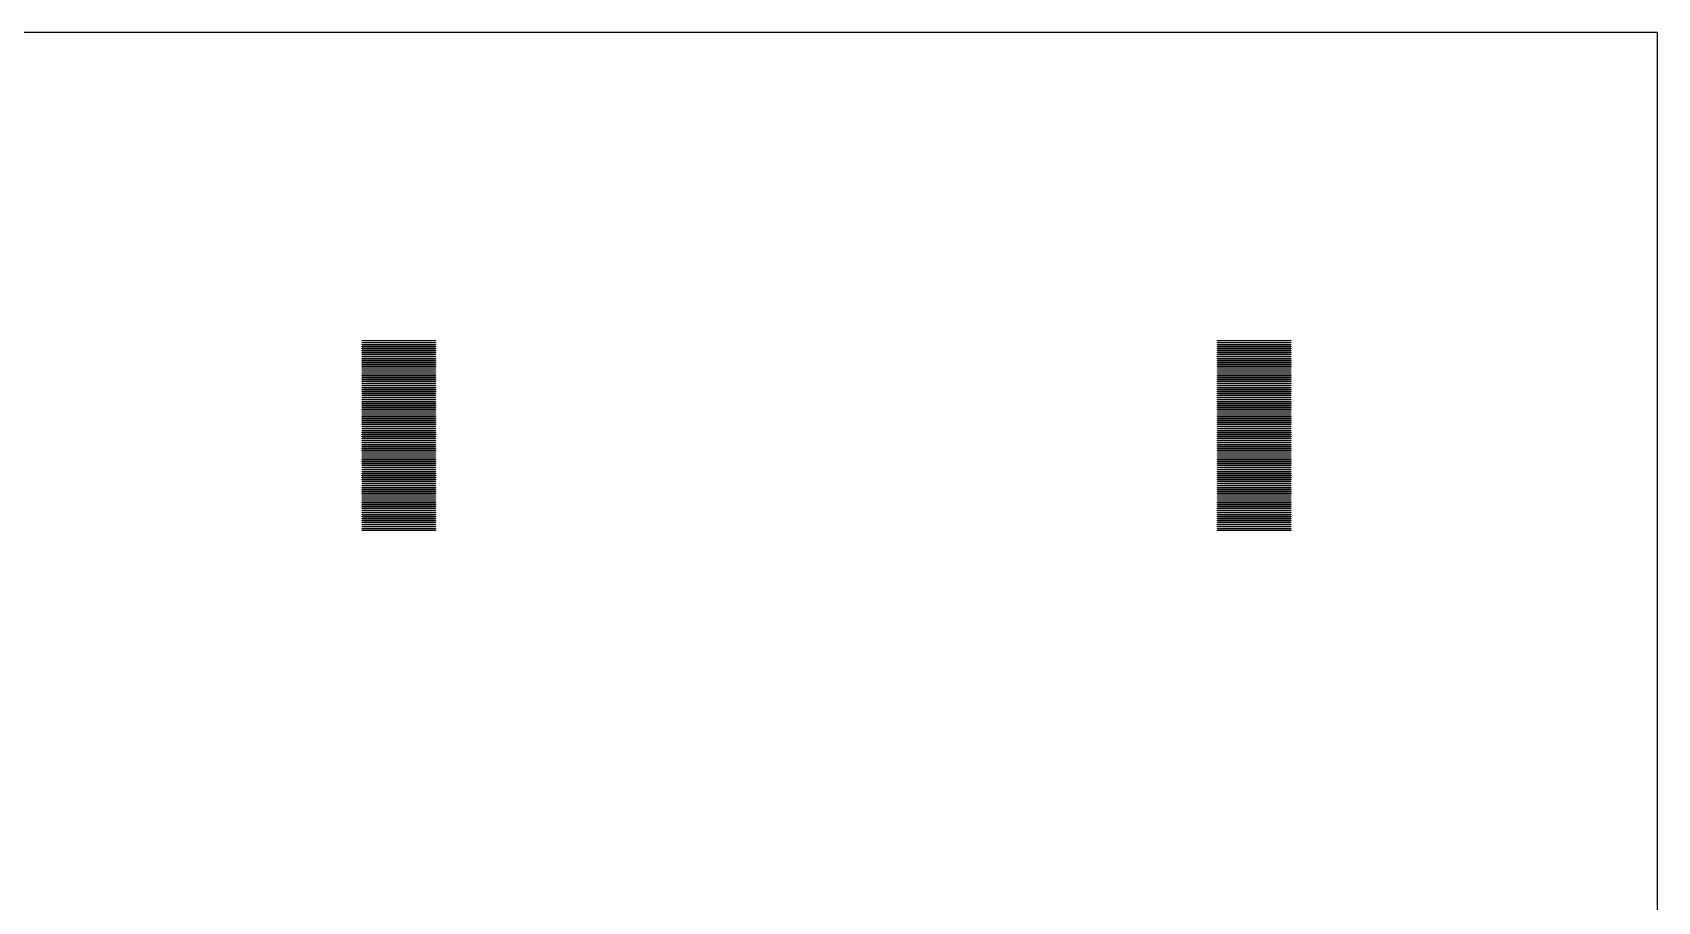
# Model space of a CAD drawing. Extents: x -18 to 85, y -20 to 85.
# Drawn here: x 33.51 to 66.75, y 48.96 to 66.75 of the extents above; entities that cross this region are included whole.
import ezdxf

# ---------------------------------------------------------------- set-up
doc = ezdxf.new("R2010")
doc.units = 0

msp = doc.modelspace()

# ---------------------------------------------------------------- linework, layer by layer
for p, q in [((66.75, 66.75), (-2.25, 66.75)), ((66.75, -2.25), (66.75, 66.75)), ((40.25, 60.435), (40.25, 60.445)), ((40.25, 60.445), (41.75, 60.445)), ((41.75, 60.435), (40.25, 60.435)), ((40.25, 60.395), (40.25, 60.405)), ((40.25, 60.405), (41.75, 60.405)), ((41.75, 60.395), (40.25, 60.395)), ((40.25, 60.355), (40.25, 60.365)), ((40.25, 60.365), (41.75, 60.365)), ((41.75, 60.355), (40.25, 60.355)), ((40.25, 60.315), (40.25, 60.325)), ((40.25, 60.325), (41.75, 60.325)), ((41.75, 60.315), (40.25, 60.315)), ((40.25, 60.275), (40.25, 60.285)), ((40.25, 60.285), (41.75, 60.285)), ((41.75, 60.275), (40.25, 60.275)), ((40.25, 60.235), (40.25, 60.245)), ((40.25, 60.245), (41.75, 60.245)), ((41.75, 60.235), (40.25, 60.235)), ((40.25, 60.195), (40.25, 60.205)), ((40.25, 60.205), (41.75, 60.205)), ((41.75, 60.195), (40.25, 60.195)), ((41.75, 60.445), (41.75, 60.435)), ((41.75, 60.405), (41.75, 60.395)), ((41.75, 60.365), (41.75, 60.355)), ((41.75, 60.325), (41.75, 60.315)), ((41.75, 60.285), (41.75, 60.275)), ((41.75, 60.245), (41.75, 60.235)), ((41.75, 60.205), (41.75, 60.195)), ((57.75, 60.435), (57.75, 60.445)), ((57.75, 60.445), (59.25, 60.445)), ((59.25, 60.435), (57.75, 60.435)), ((57.75, 60.395), (57.75, 60.405)), ((57.75, 60.405), (59.25, 60.405)), ((59.25, 60.395), (57.75, 60.395)), ((57.75, 60.355), (57.75, 60.365)), ((57.75, 60.365), (59.25, 60.365)), ((59.25, 60.355), (57.75, 60.355)), ((57.75, 60.315), (57.75, 60.325)), ((57.75, 60.325), (59.25, 60.325)), ((59.25, 60.315), (57.75, 60.315)), ((57.75, 60.275), (57.75, 60.285)), ((57.75, 60.285), (59.25, 60.285)), ((59.25, 60.275), (57.75, 60.275)), ((57.75, 60.235), (57.75, 60.245)), ((57.75, 60.245), (59.25, 60.245)), ((59.25, 60.235), (57.75, 60.235)), ((57.75, 60.195), (57.75, 60.205)), ((57.75, 60.205), (59.25, 60.205)), ((59.25, 60.195), (57.75, 60.195)), ((59.25, 60.445), (59.25, 60.435)), ((59.25, 60.405), (59.25, 60.395)), ((59.25, 60.365), (59.25, 60.355)), ((59.25, 60.325), (59.25, 60.315)), ((59.25, 60.285), (59.25, 60.275)), ((59.25, 60.245), (59.25, 60.235)), ((59.25, 60.205), (59.25, 60.195)), ((40.25, 60.155), (40.25, 60.165)), ((40.25, 60.165), (41.75, 60.165)), ((41.75, 60.155), (40.25, 60.155)), ((40.25, 60.115), (40.25, 60.125)), ((40.25, 60.125), (41.75, 60.125)), ((41.75, 60.115), (40.25, 60.115)), ((40.25, 60.075), (40.25, 60.085)), ((40.25, 60.085), (41.75, 60.085)), ((41.75, 60.075), (40.25, 60.075)), ((40.25, 60.035), (40.25, 60.045)), ((40.25, 60.045), (41.75, 60.045)), ((41.75, 60.035), (40.25, 60.035)), ((40.25, 59.995), (40.25, 60.005)), ((40.25, 60.005), (41.75, 60.005)), ((41.75, 59.995), (40.25, 59.995)), ((40.25, 59.955), (40.25, 59.965)), ((40.25, 59.965), (41.75, 59.965)), ((41.75, 59.955), (40.25, 59.955)), ((40.25, 59.915), (40.25, 59.925)), ((40.25, 59.925), (41.75, 59.925)), ((41.75, 59.915), (40.25, 59.915)), ((40.25, 59.875), (40.25, 59.885)), ((40.25, 59.885), (41.75, 59.885)), ((41.75, 59.875), (40.25, 59.875)), ((40.25, 59.835), (40.25, 59.845)), ((40.25, 59.845), (41.75, 59.845)), ((41.75, 60.165), (41.75, 60.155)), ((41.75, 60.125), (41.75, 60.115)), ((41.75, 60.085), (41.75, 60.075)), ((41.75, 60.045), (41.75, 60.035)), ((41.75, 60.005), (41.75, 59.995)), ((41.75, 59.965), (41.75, 59.955)), ((41.75, 59.925), (41.75, 59.915)), ((41.75, 59.885), (41.75, 59.875)), ((41.75, 59.845), (41.75, 59.835)), ((57.75, 60.155), (57.75, 60.165)), ((57.75, 60.165), (59.25, 60.165)), ((59.25, 60.155), (57.75, 60.155)), ((57.75, 60.115), (57.75, 60.125)), ((57.75, 60.125), (59.25, 60.125)), ((59.25, 60.115), (57.75, 60.115)), ((57.75, 60.075), (57.75, 60.085)), ((57.75, 60.085), (59.25, 60.085)), ((59.25, 60.075), (57.75, 60.075)), ((57.75, 60.035), (57.75, 60.045)), ((57.75, 60.045), (59.25, 60.045)), ((59.25, 60.035), (57.75, 60.035)), ((57.75, 59.995), (57.75, 60.005)), ((57.75, 60.005), (59.25, 60.005)), ((59.25, 59.995), (57.75, 59.995)), ((57.75, 59.955), (57.75, 59.965)), ((57.75, 59.965), (59.25, 59.965)), ((59.25, 59.955), (57.75, 59.955)), ((57.75, 59.915), (57.75, 59.925)), ((57.75, 59.925), (59.25, 59.925)), ((59.25, 59.915), (57.75, 59.915)), ((57.75, 59.875), (57.75, 59.885)), ((57.75, 59.885), (59.25, 59.885)), ((59.25, 59.875), (57.75, 59.875)), ((57.75, 59.835), (57.75, 59.845)), ((57.75, 59.845), (59.25, 59.845)), ((59.25, 60.165), (59.25, 60.155)), ((59.25, 60.125), (59.25, 60.115)), ((59.25, 60.085), (59.25, 60.075)), ((59.25, 60.045), (59.25, 60.035)), ((59.25, 60.005), (59.25, 59.995)), ((59.25, 59.965), (59.25, 59.955)), ((59.25, 59.925), (59.25, 59.915)), ((59.25, 59.885), (59.25, 59.875)), ((59.25, 59.845), (59.25, 59.835)), ((41.75, 59.835), (40.25, 59.835)), ((40.25, 59.795), (40.25, 59.805)), ((40.25, 59.805), (41.75, 59.805)), ((41.75, 59.795), (40.25, 59.795)), ((40.25, 59.755), (40.25, 59.765)), ((40.25, 59.765), (41.75, 59.765)), ((41.75, 59.755), (40.25, 59.755)), ((40.25, 59.715), (40.25, 59.725)), ((40.25, 59.725), (41.75, 59.725)), ((41.75, 59.715), (40.25, 59.715)), ((40.25, 59.675), (40.25, 59.685)), ((40.25, 59.685), (41.75, 59.685)), ((41.75, 59.675), (40.25, 59.675)), ((40.25, 59.635), (40.25, 59.645)), ((40.25, 59.645), (41.75, 59.645)), ((41.75, 59.635), (40.25, 59.635)), ((40.25, 59.595), (40.25, 59.605)), ((40.25, 59.605), (41.75, 59.605)), ((41.75, 59.595), (40.25, 59.595)), ((40.25, 59.555), (40.25, 59.565)), ((40.25, 59.565), (41.75, 59.565)), ((41.75, 59.555), (40.25, 59.555)), ((40.25, 59.515), (40.25, 59.525)), ((40.25, 59.525), (41.75, 59.525)), ((41.75, 59.515), (40.25, 59.515)), ((41.75, 59.805), (41.75, 59.795)), ((41.75, 59.765), (41.75, 59.755)), ((41.75, 59.725), (41.75, 59.715)), ((41.75, 59.685), (41.75, 59.675)), ((41.75, 59.645), (41.75, 59.635)), ((41.75, 59.605), (41.75, 59.595)), ((41.75, 59.565), (41.75, 59.555)), ((41.75, 59.525), (41.75, 59.515)), ((59.25, 59.835), (57.75, 59.835)), ((57.75, 59.795), (57.75, 59.805)), ((57.75, 59.805), (59.25, 59.805)), ((59.25, 59.795), (57.75, 59.795)), ((57.75, 59.755), (57.75, 59.765)), ((57.75, 59.765), (59.25, 59.765)), ((59.25, 59.755), (57.75, 59.755)), ((57.75, 59.715), (57.75, 59.725)), ((57.75, 59.725), (59.25, 59.725)), ((59.25, 59.715), (57.75, 59.715)), ((57.75, 59.675), (57.75, 59.685)), ((57.75, 59.685), (59.25, 59.685)), ((59.25, 59.675), (57.75, 59.675)), ((57.75, 59.635), (57.75, 59.645)), ((57.75, 59.645), (59.25, 59.645)), ((59.25, 59.635), (57.75, 59.635)), ((57.75, 59.595), (57.75, 59.605)), ((57.75, 59.605), (59.25, 59.605)), ((59.25, 59.595), (57.75, 59.595)), ((57.75, 59.555), (57.75, 59.565)), ((57.75, 59.565), (59.25, 59.565)), ((59.25, 59.555), (57.75, 59.555)), ((57.75, 59.515), (57.75, 59.525)), ((57.75, 59.525), (59.25, 59.525)), ((59.25, 59.515), (57.75, 59.515)), ((59.25, 59.805), (59.25, 59.795)), ((59.25, 59.765), (59.25, 59.755)), ((59.25, 59.725), (59.25, 59.715)), ((59.25, 59.685), (59.25, 59.675)), ((59.25, 59.645), (59.25, 59.635)), ((59.25, 59.605), (59.25, 59.595)), ((59.25, 59.565), (59.25, 59.555)), ((59.25, 59.525), (59.25, 59.515)), ((40.25, 59.475), (40.25, 59.485)), ((40.25, 59.485), (41.75, 59.485)), ((41.75, 59.475), (40.25, 59.475)), ((40.25, 59.435), (40.25, 59.445)), ((40.25, 59.445), (41.75, 59.445)), ((41.75, 59.435), (40.25, 59.435)), ((40.25, 59.395), (40.25, 59.405)), ((40.25, 59.405), (41.75, 59.405)), ((41.75, 59.395), (40.25, 59.395)), ((40.25, 59.355), (40.25, 59.365)), ((40.25, 59.365), (41.75, 59.365)), ((41.75, 59.355), (40.25, 59.355)), ((40.25, 59.315), (40.25, 59.325)), ((40.25, 59.325), (41.75, 59.325)), ((41.75, 59.315), (40.25, 59.315)), ((40.25, 59.275), (40.25, 59.285)), ((40.25, 59.285), (41.75, 59.285)), ((41.75, 59.275), (40.25, 59.275)), ((40.25, 59.235), (40.25, 59.245)), ((40.25, 59.245), (41.75, 59.245)), ((41.75, 59.235), (40.25, 59.235)), ((40.25, 59.195), (40.25, 59.205)), ((40.25, 59.205), (41.75, 59.205)), ((41.75, 59.195), (40.25, 59.195)), ((41.75, 59.485), (41.75, 59.475)), ((41.75, 59.445), (41.75, 59.435)), ((41.75, 59.405), (41.75, 59.395)), ((41.75, 59.365), (41.75, 59.355)), ((41.75, 59.325), (41.75, 59.315)), ((41.75, 59.285), (41.75, 59.275)), ((41.75, 59.245), (41.75, 59.235)), ((41.75, 59.205), (41.75, 59.195)), ((57.75, 59.475), (57.75, 59.485)), ((57.75, 59.485), (59.25, 59.485)), ((59.25, 59.475), (57.75, 59.475)), ((57.75, 59.435), (57.75, 59.445)), ((57.75, 59.445), (59.25, 59.445)), ((59.25, 59.435), (57.75, 59.435)), ((57.75, 59.395), (57.75, 59.405)), ((57.75, 59.405), (59.25, 59.405)), ((59.25, 59.395), (57.75, 59.395)), ((57.75, 59.355), (57.75, 59.365)), ((57.75, 59.365), (59.25, 59.365)), ((59.25, 59.355), (57.75, 59.355)), ((57.75, 59.315), (57.75, 59.325)), ((57.75, 59.325), (59.25, 59.325)), ((59.25, 59.315), (57.75, 59.315)), ((57.75, 59.275), (57.75, 59.285)), ((57.75, 59.285), (59.25, 59.285)), ((59.25, 59.275), (57.75, 59.275)), ((57.75, 59.235), (57.75, 59.245)), ((57.75, 59.245), (59.25, 59.245)), ((59.25, 59.235), (57.75, 59.235)), ((57.75, 59.195), (57.75, 59.205)), ((57.75, 59.205), (59.25, 59.205)), ((59.25, 59.195), (57.75, 59.195)), ((59.25, 59.485), (59.25, 59.475)), ((59.25, 59.445), (59.25, 59.435)), ((59.25, 59.405), (59.25, 59.395)), ((59.25, 59.365), (59.25, 59.355)), ((59.25, 59.325), (59.25, 59.315)), ((59.25, 59.285), (59.25, 59.275)), ((59.25, 59.245), (59.25, 59.235)), ((59.25, 59.205), (59.25, 59.195)), ((40.25, 59.155), (40.25, 59.165)), ((40.25, 59.165), (41.75, 59.165)), ((41.75, 59.155), (40.25, 59.155)), ((40.25, 59.115), (40.25, 59.125)), ((40.25, 59.125), (41.75, 59.125)), ((41.75, 59.115), (40.25, 59.115)), ((40.25, 59.075), (40.25, 59.085)), ((40.25, 59.085), (41.75, 59.085)), ((41.75, 59.075), (40.25, 59.075)), ((40.25, 59.035), (40.25, 59.045)), ((40.25, 59.045), (41.75, 59.045)), ((41.75, 59.035), (40.25, 59.035)), ((40.25, 58.995), (40.25, 59.005)), ((40.25, 59.005), (41.75, 59.005)), ((41.75, 58.995), (40.25, 58.995)), ((40.25, 58.955), (40.25, 58.965)), ((40.25, 58.965), (41.75, 58.965)), ((41.75, 58.955), (40.25, 58.955)), ((40.25, 58.915), (40.25, 58.925)), ((40.25, 58.925), (41.75, 58.925)), ((41.75, 58.915), (40.25, 58.915)), ((40.25, 58.875), (40.25, 58.885)), ((40.25, 58.885), (41.75, 58.885)), ((41.75, 58.875), (40.25, 58.875)), ((40.25, 58.835), (40.25, 58.845)), ((40.25, 58.845), (41.75, 58.845)), ((41.75, 59.165), (41.75, 59.155)), ((41.75, 59.125), (41.75, 59.115)), ((41.75, 59.085), (41.75, 59.075)), ((41.75, 59.045), (41.75, 59.035)), ((41.75, 59.005), (41.75, 58.995)), ((41.75, 58.965), (41.75, 58.955)), ((41.75, 58.925), (41.75, 58.915)), ((41.75, 58.885), (41.75, 58.875)), ((41.75, 58.845), (41.75, 58.835)), ((57.75, 59.155), (57.75, 59.165)), ((57.75, 59.165), (59.25, 59.165)), ((59.25, 59.155), (57.75, 59.155)), ((57.75, 59.115), (57.75, 59.125)), ((57.75, 59.125), (59.25, 59.125)), ((59.25, 59.115), (57.75, 59.115)), ((57.75, 59.075), (57.75, 59.085)), ((57.75, 59.085), (59.25, 59.085)), ((59.25, 59.075), (57.75, 59.075)), ((57.75, 59.035), (57.75, 59.045)), ((57.75, 59.045), (59.25, 59.045)), ((59.25, 59.035), (57.75, 59.035)), ((57.75, 58.995), (57.75, 59.005)), ((57.75, 59.005), (59.25, 59.005)), ((59.25, 58.995), (57.75, 58.995)), ((57.75, 58.955), (57.75, 58.965)), ((57.75, 58.965), (59.25, 58.965)), ((59.25, 58.955), (57.75, 58.955)), ((57.75, 58.915), (57.75, 58.925)), ((57.75, 58.925), (59.25, 58.925)), ((59.25, 58.915), (57.75, 58.915)), ((57.75, 58.875), (57.75, 58.885)), ((57.75, 58.885), (59.25, 58.885)), ((59.25, 58.875), (57.75, 58.875)), ((57.75, 58.835), (57.75, 58.845)), ((57.75, 58.845), (59.25, 58.845)), ((59.25, 59.165), (59.25, 59.155)), ((59.25, 59.125), (59.25, 59.115)), ((59.25, 59.085), (59.25, 59.075)), ((59.25, 59.045), (59.25, 59.035)), ((59.25, 59.005), (59.25, 58.995)), ((59.25, 58.965), (59.25, 58.955)), ((59.25, 58.925), (59.25, 58.915)), ((59.25, 58.885), (59.25, 58.875)), ((59.25, 58.845), (59.25, 58.835)), ((41.75, 58.835), (40.25, 58.835)), ((40.25, 58.795), (40.25, 58.805)), ((40.25, 58.805), (41.75, 58.805)), ((41.75, 58.795), (40.25, 58.795)), ((40.25, 58.755), (40.25, 58.765)), ((40.25, 58.765), (41.75, 58.765)), ((41.75, 58.755), (40.25, 58.755)), ((40.25, 58.715), (40.25, 58.725)), ((40.25, 58.725), (41.75, 58.725)), ((41.75, 58.715), (40.25, 58.715)), ((40.25, 58.675), (40.25, 58.685)), ((40.25, 58.685), (41.75, 58.685)), ((41.75, 58.675), (40.25, 58.675)), ((40.25, 58.635), (40.25, 58.645)), ((40.25, 58.645), (41.75, 58.645)), ((41.75, 58.635), (40.25, 58.635)), ((40.25, 58.595), (40.25, 58.605)), ((40.25, 58.605), (41.75, 58.605)), ((41.75, 58.595), (40.25, 58.595)), ((40.25, 58.555), (40.25, 58.565)), ((40.25, 58.565), (41.75, 58.565)), ((41.75, 58.555), (40.25, 58.555)), ((40.25, 58.515), (40.25, 58.525)), ((40.25, 58.525), (41.75, 58.525)), ((41.75, 58.515), (40.25, 58.515)), ((41.75, 58.805), (41.75, 58.795)), ((41.75, 58.765), (41.75, 58.755)), ((41.75, 58.725), (41.75, 58.715)), ((41.75, 58.685), (41.75, 58.675)), ((41.75, 58.645), (41.75, 58.635)), ((41.75, 58.605), (41.75, 58.595)), ((41.75, 58.565), (41.75, 58.555)), ((41.75, 58.525), (41.75, 58.515)), ((59.25, 58.835), (57.75, 58.835)), ((57.75, 58.795), (57.75, 58.805)), ((57.75, 58.805), (59.25, 58.805)), ((59.25, 58.795), (57.75, 58.795)), ((57.75, 58.755), (57.75, 58.765)), ((57.75, 58.765), (59.25, 58.765)), ((59.25, 58.755), (57.75, 58.755)), ((57.75, 58.715), (57.75, 58.725)), ((57.75, 58.725), (59.25, 58.725)), ((59.25, 58.715), (57.75, 58.715)), ((57.75, 58.675), (57.75, 58.685)), ((57.75, 58.685), (59.25, 58.685)), ((59.25, 58.675), (57.75, 58.675)), ((57.75, 58.635), (57.75, 58.645)), ((57.75, 58.645), (59.25, 58.645)), ((59.25, 58.635), (57.75, 58.635)), ((57.75, 58.595), (57.75, 58.605)), ((57.75, 58.605), (59.25, 58.605)), ((59.25, 58.595), (57.75, 58.595)), ((57.75, 58.555), (57.75, 58.565)), ((57.75, 58.565), (59.25, 58.565)), ((59.25, 58.555), (57.75, 58.555)), ((57.75, 58.515), (57.75, 58.525)), ((57.75, 58.525), (59.25, 58.525)), ((59.25, 58.515), (57.75, 58.515)), ((59.25, 58.805), (59.25, 58.795)), ((59.25, 58.765), (59.25, 58.755)), ((59.25, 58.725), (59.25, 58.715)), ((59.25, 58.685), (59.25, 58.675)), ((59.25, 58.645), (59.25, 58.635)), ((59.25, 58.605), (59.25, 58.595)), ((59.25, 58.565), (59.25, 58.555)), ((59.25, 58.525), (59.25, 58.515)), ((40.25, 58.475), (40.25, 58.485)), ((40.25, 58.485), (41.75, 58.485)), ((41.75, 58.475), (40.25, 58.475)), ((40.25, 58.435), (40.25, 58.445)), ((40.25, 58.445), (41.75, 58.445)), ((41.75, 58.435), (40.25, 58.435)), ((40.25, 58.395), (40.25, 58.405)), ((40.25, 58.405), (41.75, 58.405)), ((41.75, 58.395), (40.25, 58.395)), ((40.25, 58.355), (40.25, 58.365)), ((40.25, 58.365), (41.75, 58.365)), ((41.75, 58.355), (40.25, 58.355)), ((40.25, 58.315), (40.25, 58.325)), ((40.25, 58.325), (41.75, 58.325)), ((41.75, 58.315), (40.25, 58.315)), ((40.25, 58.275), (40.25, 58.285)), ((40.25, 58.285), (41.75, 58.285)), ((41.75, 58.275), (40.25, 58.275)), ((40.25, 58.235), (40.25, 58.245)), ((40.25, 58.245), (41.75, 58.245)), ((41.75, 58.235), (40.25, 58.235)), ((40.25, 58.195), (40.25, 58.205)), ((40.25, 58.205), (41.75, 58.205)), ((41.75, 58.195), (40.25, 58.195)), ((41.75, 58.485), (41.75, 58.475)), ((41.75, 58.445), (41.75, 58.435)), ((41.75, 58.405), (41.75, 58.395)), ((41.75, 58.365), (41.75, 58.355)), ((41.75, 58.325), (41.75, 58.315)), ((41.75, 58.285), (41.75, 58.275)), ((41.75, 58.245), (41.75, 58.235)), ((41.75, 58.205), (41.75, 58.195)), ((57.75, 58.475), (57.75, 58.485)), ((57.75, 58.485), (59.25, 58.485)), ((59.25, 58.475), (57.75, 58.475)), ((57.75, 58.435), (57.75, 58.445)), ((57.75, 58.445), (59.25, 58.445)), ((59.25, 58.435), (57.75, 58.435)), ((57.75, 58.395), (57.75, 58.405)), ((57.75, 58.405), (59.25, 58.405)), ((59.25, 58.395), (57.75, 58.395)), ((57.75, 58.355), (57.75, 58.365)), ((57.75, 58.365), (59.25, 58.365)), ((59.25, 58.355), (57.75, 58.355)), ((57.75, 58.315), (57.75, 58.325)), ((57.75, 58.325), (59.25, 58.325)), ((59.25, 58.315), (57.75, 58.315)), ((57.75, 58.275), (57.75, 58.285)), ((57.75, 58.285), (59.25, 58.285)), ((59.25, 58.275), (57.75, 58.275)), ((57.75, 58.235), (57.75, 58.245)), ((57.75, 58.245), (59.25, 58.245)), ((59.25, 58.235), (57.75, 58.235)), ((57.75, 58.195), (57.75, 58.205)), ((57.75, 58.205), (59.25, 58.205)), ((59.25, 58.195), (57.75, 58.195)), ((59.25, 58.485), (59.25, 58.475)), ((59.25, 58.445), (59.25, 58.435)), ((59.25, 58.405), (59.25, 58.395)), ((59.25, 58.365), (59.25, 58.355)), ((59.25, 58.325), (59.25, 58.315)), ((59.25, 58.285), (59.25, 58.275)), ((59.25, 58.245), (59.25, 58.235)), ((59.25, 58.205), (59.25, 58.195)), ((40.25, 58.155), (40.25, 58.165)), ((40.25, 58.165), (41.75, 58.165)), ((41.75, 58.155), (40.25, 58.155)), ((40.25, 58.115), (40.25, 58.125)), ((40.25, 58.125), (41.75, 58.125)), ((41.75, 58.115), (40.25, 58.115)), ((40.25, 58.075), (40.25, 58.085)), ((40.25, 58.085), (41.75, 58.085)), ((41.75, 58.075), (40.25, 58.075)), ((40.25, 58.035), (40.25, 58.045)), ((40.25, 58.045), (41.75, 58.045)), ((41.75, 58.035), (40.25, 58.035)), ((40.25, 57.995), (40.25, 58.005)), ((40.25, 58.005), (41.75, 58.005)), ((41.75, 57.995), (40.25, 57.995)), ((40.25, 57.955), (40.25, 57.965)), ((40.25, 57.965), (41.75, 57.965)), ((41.75, 57.955), (40.25, 57.955)), ((40.25, 57.915), (40.25, 57.925)), ((40.25, 57.925), (41.75, 57.925)), ((41.75, 57.915), (40.25, 57.915)), ((40.25, 57.875), (40.25, 57.885)), ((40.25, 57.885), (41.75, 57.885)), ((41.75, 57.875), (40.25, 57.875)), ((40.25, 57.835), (40.25, 57.845)), ((40.25, 57.845), (41.75, 57.845)), ((41.75, 58.165), (41.75, 58.155)), ((41.75, 58.125), (41.75, 58.115)), ((41.75, 58.085), (41.75, 58.075)), ((41.75, 58.045), (41.75, 58.035)), ((41.75, 58.005), (41.75, 57.995)), ((41.75, 57.965), (41.75, 57.955)), ((41.75, 57.925), (41.75, 57.915)), ((41.75, 57.885), (41.75, 57.875)), ((41.75, 57.845), (41.75, 57.835)), ((57.75, 58.155), (57.75, 58.165)), ((57.75, 58.165), (59.25, 58.165)), ((59.25, 58.155), (57.75, 58.155)), ((57.75, 58.115), (57.75, 58.125)), ((57.75, 58.125), (59.25, 58.125)), ((59.25, 58.115), (57.75, 58.115)), ((57.75, 58.075), (57.75, 58.085)), ((57.75, 58.085), (59.25, 58.085)), ((59.25, 58.075), (57.75, 58.075)), ((57.75, 58.035), (57.75, 58.045)), ((57.75, 58.045), (59.25, 58.045)), ((59.25, 58.035), (57.75, 58.035)), ((57.75, 57.995), (57.75, 58.005)), ((57.75, 58.005), (59.25, 58.005)), ((59.25, 57.995), (57.75, 57.995)), ((57.75, 57.955), (57.75, 57.965)), ((57.75, 57.965), (59.25, 57.965)), ((59.25, 57.955), (57.75, 57.955)), ((57.75, 57.915), (57.75, 57.925)), ((57.75, 57.925), (59.25, 57.925)), ((59.25, 57.915), (57.75, 57.915)), ((57.75, 57.875), (57.75, 57.885)), ((57.75, 57.885), (59.25, 57.885)), ((59.25, 57.875), (57.75, 57.875)), ((57.75, 57.835), (57.75, 57.845)), ((57.75, 57.845), (59.25, 57.845)), ((59.25, 58.165), (59.25, 58.155)), ((59.25, 58.125), (59.25, 58.115)), ((59.25, 58.085), (59.25, 58.075)), ((59.25, 58.045), (59.25, 58.035)), ((59.25, 58.005), (59.25, 57.995)), ((59.25, 57.965), (59.25, 57.955)), ((59.25, 57.925), (59.25, 57.915)), ((59.25, 57.885), (59.25, 57.875)), ((59.25, 57.845), (59.25, 57.835)), ((41.75, 57.835), (40.25, 57.835)), ((40.25, 57.795), (40.25, 57.805)), ((40.25, 57.805), (41.75, 57.805)), ((41.75, 57.795), (40.25, 57.795)), ((40.25, 57.755), (40.25, 57.765)), ((40.25, 57.765), (41.75, 57.765)), ((41.75, 57.755), (40.25, 57.755)), ((40.25, 57.715), (40.25, 57.725)), ((40.25, 57.725), (41.75, 57.725)), ((41.75, 57.715), (40.25, 57.715)), ((40.25, 57.675), (40.25, 57.685)), ((40.25, 57.685), (41.75, 57.685)), ((41.75, 57.675), (40.25, 57.675)), ((40.25, 57.635), (40.25, 57.645)), ((40.25, 57.645), (41.75, 57.645)), ((41.75, 57.635), (40.25, 57.635)), ((40.25, 57.595), (40.25, 57.605)), ((40.25, 57.605), (41.75, 57.605)), ((41.75, 57.595), (40.25, 57.595)), ((40.25, 57.555), (40.25, 57.565)), ((40.25, 57.565), (41.75, 57.565)), ((41.75, 57.555), (40.25, 57.555)), ((40.25, 57.515), (40.25, 57.525)), ((40.25, 57.525), (41.75, 57.525)), ((41.75, 57.515), (40.25, 57.515)), ((41.75, 57.805), (41.75, 57.795)), ((41.75, 57.765), (41.75, 57.755)), ((41.75, 57.725), (41.75, 57.715)), ((41.75, 57.685), (41.75, 57.675)), ((41.75, 57.645), (41.75, 57.635)), ((41.75, 57.605), (41.75, 57.595)), ((41.75, 57.565), (41.75, 57.555)), ((41.75, 57.525), (41.75, 57.515)), ((59.25, 57.835), (57.75, 57.835)), ((57.75, 57.795), (57.75, 57.805)), ((57.75, 57.805), (59.25, 57.805)), ((59.25, 57.795), (57.75, 57.795)), ((57.75, 57.755), (57.75, 57.765)), ((57.75, 57.765), (59.25, 57.765)), ((59.25, 57.755), (57.75, 57.755)), ((57.75, 57.715), (57.75, 57.725)), ((57.75, 57.725), (59.25, 57.725)), ((59.25, 57.715), (57.75, 57.715)), ((57.75, 57.675), (57.75, 57.685)), ((57.75, 57.685), (59.25, 57.685)), ((59.25, 57.675), (57.75, 57.675)), ((57.75, 57.635), (57.75, 57.645)), ((57.75, 57.645), (59.25, 57.645)), ((59.25, 57.635), (57.75, 57.635)), ((57.75, 57.595), (57.75, 57.605)), ((57.75, 57.605), (59.25, 57.605)), ((59.25, 57.595), (57.75, 57.595)), ((57.75, 57.555), (57.75, 57.565)), ((57.75, 57.565), (59.25, 57.565)), ((59.25, 57.555), (57.75, 57.555)), ((57.75, 57.515), (57.75, 57.525)), ((57.75, 57.525), (59.25, 57.525)), ((59.25, 57.515), (57.75, 57.515)), ((59.25, 57.805), (59.25, 57.795)), ((59.25, 57.765), (59.25, 57.755)), ((59.25, 57.725), (59.25, 57.715)), ((59.25, 57.685), (59.25, 57.675)), ((59.25, 57.645), (59.25, 57.635)), ((59.25, 57.605), (59.25, 57.595)), ((59.25, 57.565), (59.25, 57.555)), ((59.25, 57.525), (59.25, 57.515)), ((40.25, 57.475), (40.25, 57.485)), ((40.25, 57.485), (41.75, 57.485)), ((41.75, 57.475), (40.25, 57.475)), ((40.25, 57.435), (40.25, 57.445)), ((40.25, 57.445), (41.75, 57.445)), ((41.75, 57.435), (40.25, 57.435)), ((40.25, 57.395), (40.25, 57.405)), ((40.25, 57.405), (41.75, 57.405)), ((41.75, 57.395), (40.25, 57.395)), ((40.25, 57.355), (40.25, 57.365)), ((40.25, 57.365), (41.75, 57.365)), ((41.75, 57.355), (40.25, 57.355)), ((40.25, 57.315), (40.25, 57.325)), ((40.25, 57.325), (41.75, 57.325)), ((41.75, 57.315), (40.25, 57.315)), ((40.25, 57.275), (40.25, 57.285)), ((40.25, 57.285), (41.75, 57.285)), ((41.75, 57.275), (40.25, 57.275)), ((40.25, 57.235), (40.25, 57.245)), ((40.25, 57.245), (41.75, 57.245)), ((41.75, 57.235), (40.25, 57.235)), ((40.25, 57.195), (40.25, 57.205)), ((40.25, 57.205), (41.75, 57.205)), ((41.75, 57.195), (40.25, 57.195)), ((41.75, 57.485), (41.75, 57.475)), ((41.75, 57.445), (41.75, 57.435)), ((41.75, 57.405), (41.75, 57.395)), ((41.75, 57.365), (41.75, 57.355)), ((41.75, 57.325), (41.75, 57.315)), ((41.75, 57.285), (41.75, 57.275)), ((41.75, 57.245), (41.75, 57.235)), ((41.75, 57.205), (41.75, 57.195)), ((57.75, 57.475), (57.75, 57.485)), ((57.75, 57.485), (59.25, 57.485)), ((59.25, 57.475), (57.75, 57.475)), ((57.75, 57.435), (57.75, 57.445)), ((57.75, 57.445), (59.25, 57.445)), ((59.25, 57.435), (57.75, 57.435)), ((57.75, 57.395), (57.75, 57.405)), ((57.75, 57.405), (59.25, 57.405)), ((59.25, 57.395), (57.75, 57.395)), ((57.75, 57.355), (57.75, 57.365)), ((57.75, 57.365), (59.25, 57.365)), ((59.25, 57.355), (57.75, 57.355)), ((57.75, 57.315), (57.75, 57.325)), ((57.75, 57.325), (59.25, 57.325)), ((59.25, 57.315), (57.75, 57.315)), ((57.75, 57.275), (57.75, 57.285)), ((57.75, 57.285), (59.25, 57.285)), ((59.25, 57.275), (57.75, 57.275)), ((57.75, 57.235), (57.75, 57.245)), ((57.75, 57.245), (59.25, 57.245)), ((59.25, 57.235), (57.75, 57.235)), ((57.75, 57.195), (57.75, 57.205)), ((57.75, 57.205), (59.25, 57.205)), ((59.25, 57.195), (57.75, 57.195)), ((59.25, 57.485), (59.25, 57.475)), ((59.25, 57.445), (59.25, 57.435)), ((59.25, 57.405), (59.25, 57.395)), ((59.25, 57.365), (59.25, 57.355)), ((59.25, 57.325), (59.25, 57.315)), ((59.25, 57.285), (59.25, 57.275)), ((59.25, 57.245), (59.25, 57.235)), ((59.25, 57.205), (59.25, 57.195)), ((40.25, 57.155), (40.25, 57.165)), ((40.25, 57.165), (41.75, 57.165)), ((41.75, 57.155), (40.25, 57.155)), ((40.25, 57.115), (40.25, 57.125)), ((40.25, 57.125), (41.75, 57.125)), ((41.75, 57.115), (40.25, 57.115)), ((40.25, 57.075), (40.25, 57.085)), ((40.25, 57.085), (41.75, 57.085)), ((41.75, 57.075), (40.25, 57.075)), ((40.25, 57.035), (40.25, 57.045)), ((40.25, 57.045), (41.75, 57.045)), ((41.75, 57.035), (40.25, 57.035)), ((40.25, 56.995), (40.25, 57.005)), ((40.25, 57.005), (41.75, 57.005)), ((41.75, 56.995), (40.25, 56.995)), ((40.25, 56.955), (40.25, 56.965)), ((40.25, 56.965), (41.75, 56.965)), ((41.75, 56.955), (40.25, 56.955)), ((40.25, 56.915), (40.25, 56.925)), ((40.25, 56.925), (41.75, 56.925)), ((41.75, 56.915), (40.25, 56.915)), ((40.25, 56.875), (40.25, 56.885)), ((40.25, 56.885), (41.75, 56.885)), ((41.75, 56.875), (40.25, 56.875)), ((40.25, 56.835), (40.25, 56.845)), ((40.25, 56.845), (41.75, 56.845)), ((41.75, 57.165), (41.75, 57.155)), ((41.75, 57.125), (41.75, 57.115)), ((41.75, 57.085), (41.75, 57.075)), ((41.75, 57.045), (41.75, 57.035)), ((41.75, 57.005), (41.75, 56.995)), ((41.75, 56.965), (41.75, 56.955)), ((41.75, 56.925), (41.75, 56.915)), ((41.75, 56.885), (41.75, 56.875)), ((41.75, 56.845), (41.75, 56.835)), ((57.75, 57.155), (57.75, 57.165)), ((57.75, 57.165), (59.25, 57.165)), ((59.25, 57.155), (57.75, 57.155)), ((57.75, 57.115), (57.75, 57.125)), ((57.75, 57.125), (59.25, 57.125)), ((59.25, 57.115), (57.75, 57.115)), ((57.75, 57.075), (57.75, 57.085)), ((57.75, 57.085), (59.25, 57.085)), ((59.25, 57.075), (57.75, 57.075)), ((57.75, 57.035), (57.75, 57.045)), ((57.75, 57.045), (59.25, 57.045)), ((59.25, 57.035), (57.75, 57.035)), ((57.75, 56.995), (57.75, 57.005)), ((57.75, 57.005), (59.25, 57.005)), ((59.25, 56.995), (57.75, 56.995)), ((57.75, 56.955), (57.75, 56.965)), ((57.75, 56.965), (59.25, 56.965)), ((59.25, 56.955), (57.75, 56.955)), ((57.75, 56.915), (57.75, 56.925)), ((57.75, 56.925), (59.25, 56.925)), ((59.25, 56.915), (57.75, 56.915)), ((57.75, 56.875), (57.75, 56.885)), ((57.75, 56.885), (59.25, 56.885)), ((59.25, 56.875), (57.75, 56.875)), ((57.75, 56.835), (57.75, 56.845)), ((57.75, 56.845), (59.25, 56.845)), ((59.25, 57.165), (59.25, 57.155)), ((59.25, 57.125), (59.25, 57.115)), ((59.25, 57.085), (59.25, 57.075)), ((59.25, 57.045), (59.25, 57.035)), ((59.25, 57.005), (59.25, 56.995)), ((59.25, 56.965), (59.25, 56.955)), ((59.25, 56.925), (59.25, 56.915)), ((59.25, 56.885), (59.25, 56.875)), ((59.25, 56.845), (59.25, 56.835)), ((41.75, 56.835), (40.25, 56.835)), ((40.25, 56.795), (40.25, 56.805)), ((40.25, 56.805), (41.75, 56.805)), ((41.75, 56.795), (40.25, 56.795)), ((40.25, 56.755), (40.25, 56.765)), ((40.25, 56.765), (41.75, 56.765)), ((41.75, 56.755), (40.25, 56.755)), ((40.25, 56.715), (40.25, 56.725)), ((40.25, 56.725), (41.75, 56.725)), ((41.75, 56.715), (40.25, 56.715)), ((40.25, 56.675), (40.25, 56.685)), ((40.25, 56.685), (41.75, 56.685)), ((41.75, 56.675), (40.25, 56.675)), ((40.25, 56.635), (40.25, 56.645)), ((40.25, 56.645), (41.75, 56.645)), ((41.75, 56.635), (40.25, 56.635)), ((40.25, 56.595), (40.25, 56.605)), ((40.25, 56.605), (41.75, 56.605)), ((41.75, 56.595), (40.25, 56.595)), ((40.25, 56.555), (40.25, 56.565)), ((40.25, 56.565), (41.75, 56.565)), ((41.75, 56.555), (40.25, 56.555)), ((41.75, 56.805), (41.75, 56.795)), ((41.75, 56.765), (41.75, 56.755)), ((41.75, 56.725), (41.75, 56.715)), ((41.75, 56.685), (41.75, 56.675)), ((41.75, 56.645), (41.75, 56.635)), ((41.75, 56.605), (41.75, 56.595)), ((41.75, 56.565), (41.75, 56.555)), ((59.25, 56.835), (57.75, 56.835)), ((57.75, 56.795), (57.75, 56.805)), ((57.75, 56.805), (59.25, 56.805)), ((59.25, 56.795), (57.75, 56.795)), ((57.75, 56.755), (57.75, 56.765)), ((57.75, 56.765), (59.25, 56.765)), ((59.25, 56.755), (57.75, 56.755)), ((57.75, 56.715), (57.75, 56.725)), ((57.75, 56.725), (59.25, 56.725)), ((59.25, 56.715), (57.75, 56.715)), ((57.75, 56.675), (57.75, 56.685)), ((57.75, 56.685), (59.25, 56.685)), ((59.25, 56.675), (57.75, 56.675)), ((57.75, 56.635), (57.75, 56.645)), ((57.75, 56.645), (59.25, 56.645)), ((59.25, 56.635), (57.75, 56.635)), ((57.75, 56.595), (57.75, 56.605)), ((57.75, 56.605), (59.25, 56.605)), ((59.25, 56.595), (57.75, 56.595)), ((57.75, 56.555), (57.75, 56.565)), ((57.75, 56.565), (59.25, 56.565)), ((59.25, 56.555), (57.75, 56.555)), ((59.25, 56.805), (59.25, 56.795)), ((59.25, 56.765), (59.25, 56.755)), ((59.25, 56.725), (59.25, 56.715)), ((59.25, 56.685), (59.25, 56.675)), ((59.25, 56.645), (59.25, 56.635)), ((59.25, 56.605), (59.25, 56.595)), ((59.25, 56.565), (59.25, 56.555))]:
    msp.add_line(p, q)

doc.saveas('drawing.dxf')
